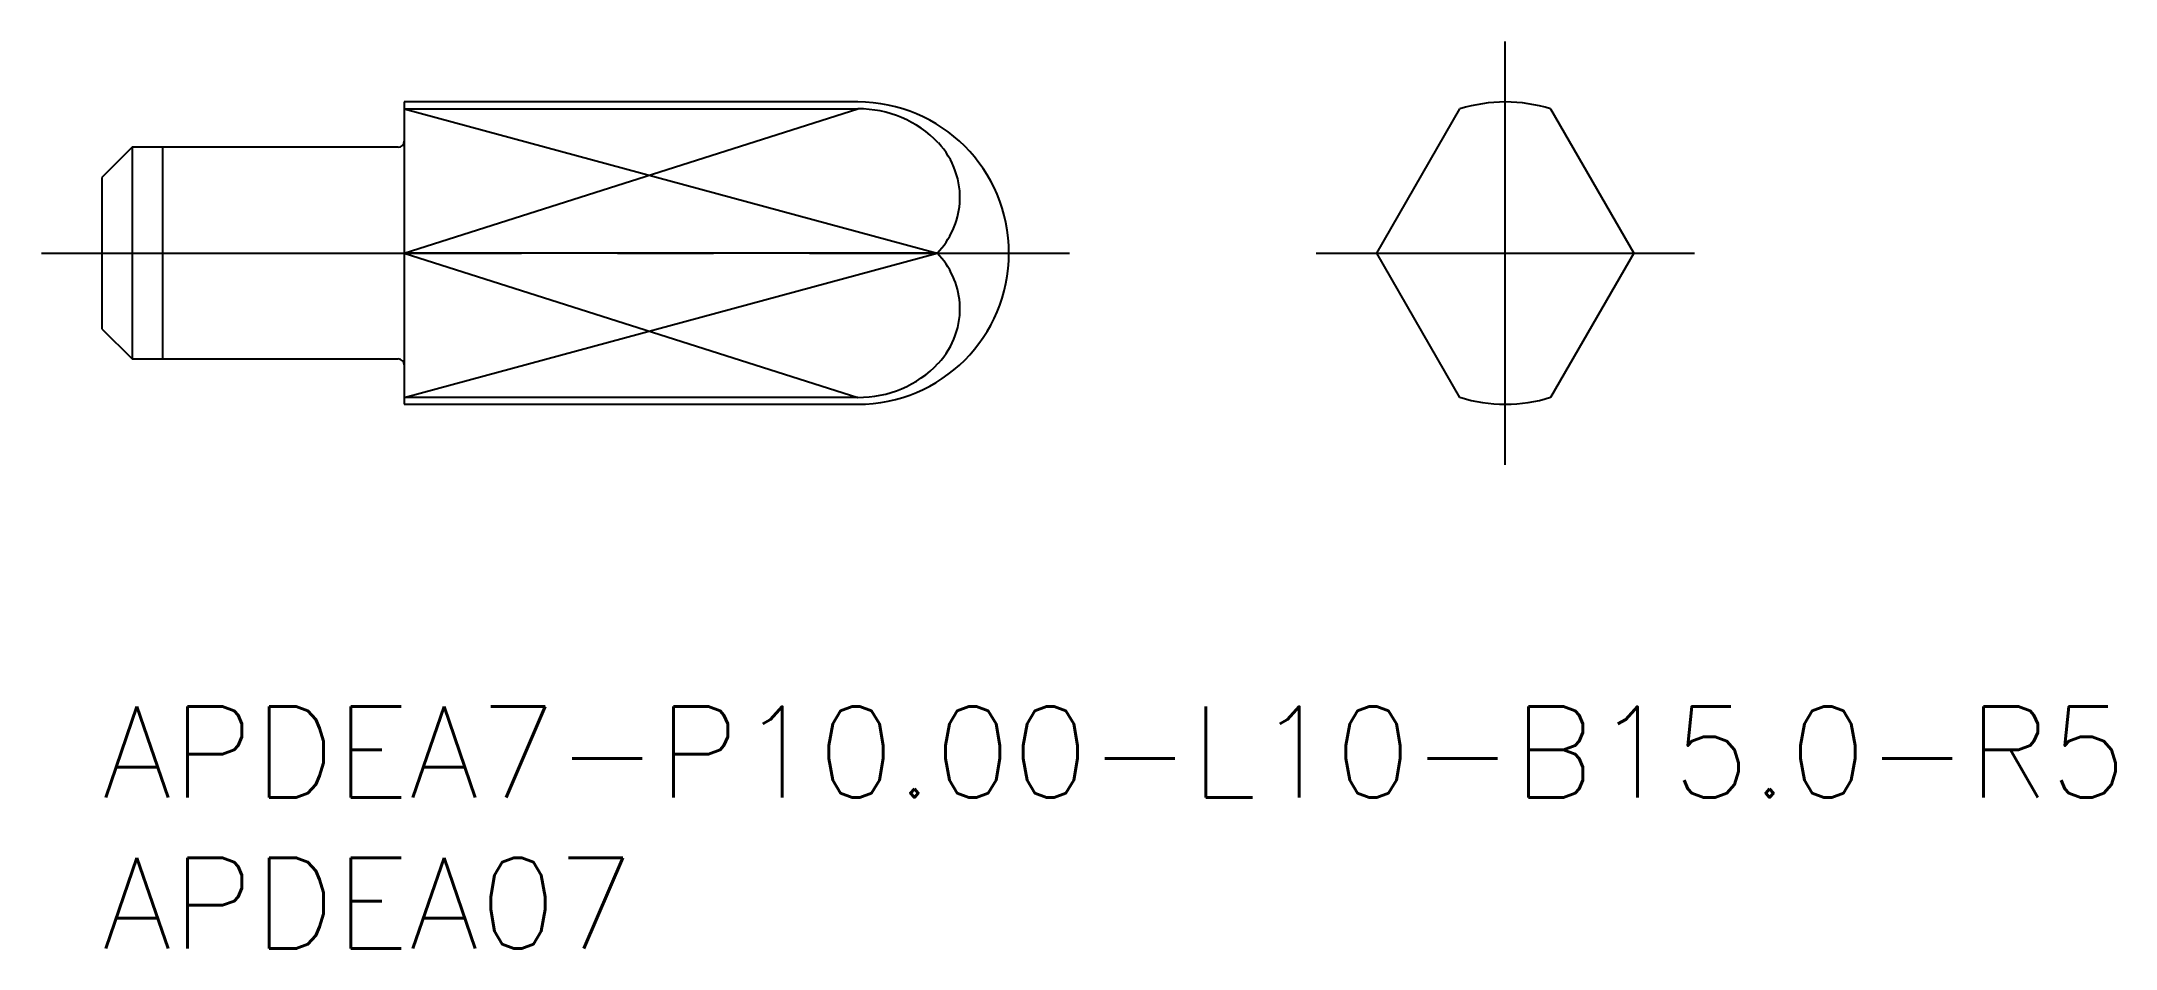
# Model space of a CAD drawing. Extents: x -2 to 66.6, y -8 to 22.
import ezdxf

# ---------------------------------------------------------------- set-up
doc = ezdxf.new("R2010")
doc.units = 0
doc.header["$LTSCALE"] = 0.5
doc.linetypes.add('CENTER', pattern=[50.8, 31.75, -6.35, 6.35, -6.35])
for name, color, linetype in [('MSM_CENTER', 1, 'CENTER'), ('MSM_CONTINUOUS', 7, 'CONTINUOUS'), ('MSM_NARROW', 5, 'CONTINUOUS'), ('MSM_PART_NUMBER', 7, 'CONTINUOUS')]:
    doc.layers.add(name, color=color, linetype=linetype)
doc.styles.get("Standard").update_dxf_attribs({"font": 'txt.shx', "height": 1, "bigfont": 'bigfont.shx'})

# ---------------------------------------------------------------- blocks, each defined once
blk = doc.blocks.new('*U13')
at = {"layer": 'MSM_PART_NUMBER'}
blk.add_text('APDEA7-P10.00-L10-B15.0-R5', height=3, dxfattribs=at).set_placement((0, -3))
blk = doc.blocks.new('*U14')
at = {"layer": 'MSM_PART_NUMBER'}
blk.add_text('APDEA07', height=3, dxfattribs=at).set_placement((0, -8))

msp = doc.modelspace()

# ---------------------------------------------------------------- linework, layer by layer
at = {"layer": 'MSM_CENTER'}
for p, q in [((46.417, 8), (46.417, 22)), ((-2, 15), (32, 15)), ((40.163, 15), (52.671, 15))]:
    msp.add_line(p, q, dxfattribs=at)
at = {"layer": 'MSM_CONTINUOUS'}
for p, q in [((10, 20), (10, 10)), ((25, 20), (10, 20)), ((10, 19.77), (25, 19.77)), ((42.163, 15), (44.917, 19.77)), ((47.917, 19.77), (50.671, 15)), ((1, 18.5), (0, 17.5)), ((9.8, 18.5), (1, 18.5)), ((1, 18.5), (1, 11.5)), ((0, 17.5), (0, 12.5)), ((27.628, 15), (10, 15)), ((44.917, 10.23), (42.163, 15)), ((50.671, 15), (47.917, 10.23)), ((0, 12.5), (1, 11.5)), ((1, 11.5), (9.8, 11.5)), ((25, 10.23), (10, 10.23)), ((10, 10), (25, 10))]:
    msp.add_line(p, q, dxfattribs=at)
for centre, radius, start, end in [((25, 15), 5, 270, 90), ((46.417, 15), 5, 72.5424, 107.4576), ((25.044, 16.159), 3.611, 43.50399, 90.7057), ((9.8, 18.7), 0.2, 270, 0), ((25.716, 16.828), 2.664, 356.17895, 43.00282), ((25.671, 16.878), 2.712, 316.181, 355.19763), ((25.671, 13.122), 2.712, 4.80237, 43.819), ((25.716, 13.172), 2.664, 316.99718, 3.82105), ((9.8, 11.3), 0.2, 0, 90), ((25.044, 13.841), 3.611, 269.2943, 316.49601), ((46.417, 15), 5, 252.5424, 287.4576)]:
    msp.add_arc(centre, radius, start, end, dxfattribs=at)
at = {"layer": 'MSM_NARROW'}
for p, q in [((10, 19.77), (27.628, 15)), ((10, 15), (25, 19.77)), ((2, 18.5), (2, 11.5)), ((10, 10.23), (27.628, 15)), ((10, 15), (25, 10.23))]:
    msp.add_line(p, q, dxfattribs=at)

# ---------------------------------------------------------------- block references
at = {"layer": 'MSM_CONTINUOUS'}
for name in ['*U13', '*U14']:
    msp.add_blockref(name, (0, 0), dxfattribs=at)

doc.saveas('drawing.dxf')
